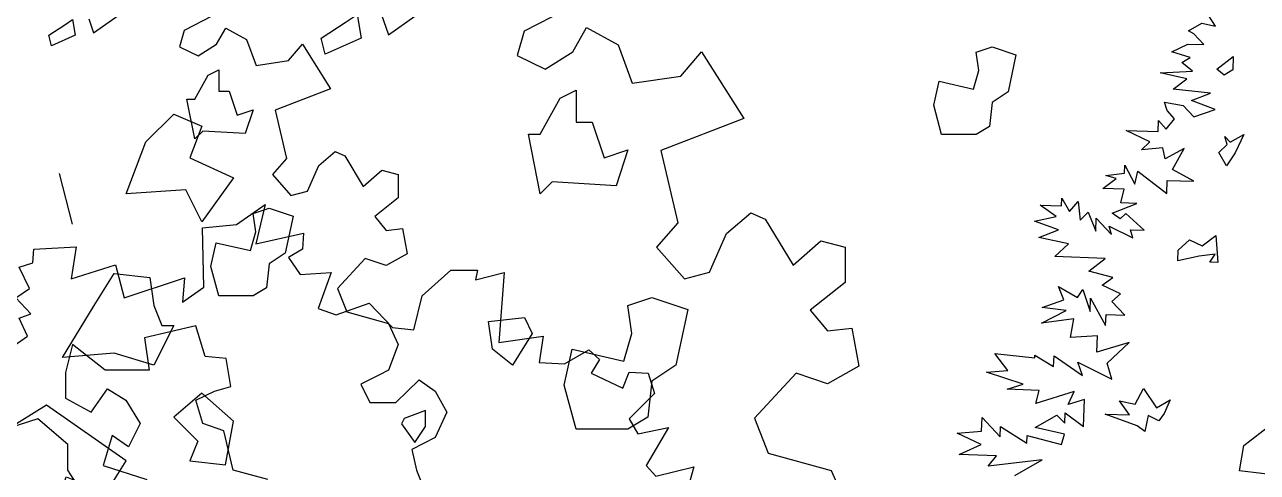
# Model space of a CAD drawing. Header units: inches. Extents: x 11.9 to 85.3, y 21.1 to 37.4.
# Drawn here: x 14.785 to 15.335, y 23.12 to 23.32 of the extents above; entities that cross this region are included whole.
import ezdxf

# ---------------------------------------------------------------- set-up
doc = ezdxf.new("R2010")
doc.units = ezdxf.units.IN
doc.header["$MEASUREMENT"] = 0
doc.layers.add('CAY', color=94, linetype='Continuous')
doc.layers.add('CAY-3', color=61, linetype='Continuous')

# ---------------------------------------------------------------- blocks, each defined once
blk = doc.blocks.new('A$C76451831')
at = {"layer": 'CAY'}
for points in [[(5033.4, 1623.7), (5057.6, 1640.6), (5049.2, 1658.5), (5060.8, 1662.7), (5046, 1678.5), (5059.7, 1688), (5049.2, 1709.1), (5062.9, 1713.3), (5063.9, 1727), (5106.1, 1729.1), (5100.9, 1697.5), (5145.2, 1711.2), (5153.6, 1678.5), (5213.7, 1698.6), (5211.6, 1674.3), (5232.7, 1689.1), (5231.6, 1748.1), (5265.4, 1751.3), (5293.9, 1771.3), (5284.4, 1732.3), (5331.8, 1742.9), (5330.8, 1727), (5317.1, 1718.6), (5328.7, 1701.7), (5359.3, 1703.8), (5346.6, 1668), (5364.5, 1661.6), (5397.2, 1673.2), (5420.4, 1649), (5441.5, 1646.9), (5450, 1680.6), (5478.4, 1705.9), (5504.8, 1705.9), (5502.7, 1696.5), (5531.2, 1703.8), (5525.9, 1634.2), (5570.2, 1640.6), (5566, 1614.2), (5591.3, 1613.1), (5615.5, 1626.8), (5626.1, 1617.3), (5617.7, 1603.6), (5649.3, 1588.9), (5655.6, 1604.7), (5674.6, 1603.6), (5680.9, 1583.6), (5655.6, 1558.3), (5664.1, 1543.5), (5694.7, 1549.8), (5672.5, 1511.9), (5682, 1501.3), (5720, 1510.8), (5711.5, 1481.3)], [(484.6, 1036.1), (440.3, 1041.4), (444.5, 1066.7), (472, 1087.8)], [(3942.8, 649.4), (3970.1, 664.8), (3916.4, 658.5), (3924.9, 668.7), (3887.8, 670), (3909.5, 680.1), (3885.8, 691.3), (3909.9, 693.2), (3910.4, 706.8), (3928.3, 687.6), (3928.7, 698), (3954.8, 681.2), (3955.1, 688.9), (3989.2, 680), (3992.3, 690.3), (3963.1, 696.8), (3984.8, 709.2), (3992.7, 701.2), (3993, 711.6), (4011.1, 697.8), (4012.1, 724.6), (3996, 719.7), (4001.9, 732.6), (3963.9, 720.8), (3967.1, 733.8), (3935.4, 734.9), (3951.4, 739.8), (3914.7, 752), (3936, 753.5), (3923, 770.3), (3962.8, 766.2), (3962.9, 768.9), (3981.5, 757.4), (3981.9, 768.2), (4010.2, 748.6), (4005.7, 761.9), (4039.5, 744.9), (4034.6, 760.9), (4056.7, 781.5), (4024.6, 771.7), (4025.2, 788), (3998.4, 786.2), (4001.7, 804.7), (3969.4, 800.4), (3993.9, 813.1), (3970, 816.2), (3991.5, 823.6), (3986.5, 837), (4005.2, 825.9), (4010.4, 833.9), (4017.9, 812.3), (4018.3, 825.4), (4033.2, 798.2), (4033.6, 809), (4052.2, 808.4), (4039.5, 822), (4047.9, 829.8), (4029.6, 838.2), (4040.3, 846), (4016.5, 852.2), (4032.8, 864.8), (3982.6, 866.6), (3996.2, 879.2), (3966.9, 885.7), (3986.2, 893.2), (3962.5, 901.7), (3984, 906.4), (3968.1, 917.8), (3989.3, 917.1), (3989.6, 924.8), (3997.3, 911.4), (4005.8, 921.5), (4007.9, 902.9), (4015.9, 910.7), (4023.4, 891.9), (4023.8, 905), (4039.1, 888.6), (4036.7, 896.9), (4060.3, 885.2), (4057.8, 893.4), (4071.4, 892.9), (4053.4, 909.4), (4047.8, 904.2), (4039.8, 909.9), (4064.2, 919.5), (4048.4, 920), (4051.5, 933.5), (4030.3, 934.3), (4043.8, 944.2), (4033.4, 947.3), (4052.1, 949.4), (4052.4, 957.5), (4062.1, 938.6), (4065.3, 951.6), (4094, 929.3), (4094.4, 942.4), (4120.7, 941.5), (4099.8, 953.1), (4111.4, 974), (4092.5, 963.8), (4090.1, 974.8), (4068.8, 972.8), (4077.2, 980.7), (4053.6, 991.9), (4085.3, 990.8), (4085.6, 1001.7), (4093.5, 993.3), (4101.6, 1003.4), (4094.2, 1011.8), (4091.7, 1020.1), (4110.2, 1016.7), (4120.7, 1005.5), (4142.2, 1012.9), (4118.5, 1021.8), (4137.3, 1028.9), (4100.3, 1032.9), (4113.8, 1043.3), (4087.3, 1049.2), (4119.5, 1050.8), (4109, 1059.4), (4117.3, 1064.5), (4098.9, 1070.1), (4115, 1077.7), (4130.9, 1077.2), (4120.8, 1088), (4115.5, 1090.9), (4128.9, 1098.6), (4142.4, 1095.4), (4132.1, 1111.6)]]:
    blk.add_lwpolyline(points, dxfattribs=at)
for points in [[(5431.9, 1558.7), (5429.3, 1553.4), (5442.5, 1535), (5453, 1550.8), (5453, 1566.7)], [(3862.3, 1017), (3867.6, 1040.8), (3901.9, 1032.9), (3907.2, 1051.4), (3904.5, 1069.8), (3920.4, 1075.1), (3944.1, 1067.2), (3936.2, 1030.2), (3920.4, 1019.7), (3917.7, 995.9), (3904.5, 988), (3870.2, 988)], [(4143.6, 1052.7), (4159.9, 1065.3), (4159.5, 1052.2), (4151.1, 1047)], [(4145.7, 970.1), (4154.1, 978), (4151.7, 985.8), (4156.9, 980.2), (4170.4, 987.9), (4162, 969.6), (4153.4, 956.7)], [(4144.6, 860.9), (4136.9, 861.2), (4142.2, 869.2), (4126.3, 867), (4104.8, 862.3), (4105.2, 873.2), (4116.4, 883.2), (4129.3, 877.3), (4142.8, 887.7)], [(4064.6, 698.7), (4032.9, 710.2), (4056.9, 709.4), (4046.9, 723.3), (4062.7, 720.1), (4070.9, 735.6), (4083.8, 716.6), (4097.3, 724.3), (4091.3, 710.9), (4086.1, 703.4), (4075.4, 708.7), (4072.1, 693)]]:
    blk.add_lwpolyline(points, close=True, dxfattribs=at)
at = {"layer": 'CAY-3'}
for p, q in [((3320.4, 1087.1), (3413.6, 1153.2)), ((3313.3, 1107.8), (3320.4, 1087.1)), ((3496.7, 1111.9), (3455.4, 1090.7)), ((3455.4, 1090.7), (3448.4, 1066.5)), ((3503.8, 1070), (3517.3, 1094.2)), ((3517.3, 1094.2), (3548.6, 1077.1)), ((3448.4, 1066.5), (3476.1, 1052.9)), ((3476.1, 1052.9), (3503.8, 1070)), ((3548.6, 1077.1), (3562.7, 1038.8)), ((3611.1, 1045.8), (3631.7, 1070)), ((3631.7, 1070), (3673.6, 1003.9)), ((3562.7, 1038.8), (3611.1, 1045.8)), ((3673.6, 1003.9), (3591, 972.1)), ((3591, 972.1), (3608.1, 900.1)), ((6577.4, 899), (6564.2, 949.2)), ((3656.5, 889.5), (3680.7, 910.2)), ((3680.7, 910.2), (3694.8, 903.7)), ((3608.1, 900.1), (3586.9, 875.9)), ((3694.8, 903.7), (3722.5, 858.3)), ((3639.4, 851.2), (3656.5, 889.5)), ((3722.5, 858.3), (3750.2, 882.4)), ((3750.2, 882.4), (3774.4, 875.9)), ((3586.9, 875.9), (3614.6, 844.7)), ((3774.4, 875.9), (3774.4, 841.1)), ((3614.6, 844.7), (3639.4, 851.2)), ((3774.4, 841.1), (3739.6, 813.4)), ((3739.6, 813.4), (3756.7, 792.8)), ((3756.7, 792.8), (3780.9, 795.7)), ((3780.9, 795.7), (3788, 758)), ((3725.5, 750.9), (3684.2, 706.1)), ((3756.7, 740.3), (3725.5, 750.9)), ((3788, 758), (3756.7, 740.3)), ((3684.2, 706.1), (3697.8, 671.3)), ((3697.8, 671.3), (3760.3, 654.2)), ((3760.3, 654.2), (3774.4, 622.9))]:
    blk.add_line(p, q, dxfattribs=at)
for points in [[(6593.5, 1102.7), (6598.2, 1088.9), (6660.3, 1132.9)], [(6715.7, 1105.4), (6688.2, 1091.2), (6683.5, 1075.1), (6702, 1066.1), (6720.4, 1077.5), (6729.5, 1093.6), (6750.3, 1082.2), (6759.7, 1056.6), (6792, 1061.4), (6805.7, 1077.5), (6833.6, 1033.4), (6778.6, 1012.2), (6790, 964.2), (6775.9, 948.1), (6794.3, 927.3), (6810.8, 931.6), (6822.2, 957.2), (6838.4, 970.9), (6847.8, 966.6), (6866.3, 936.3), (6884.7, 952.4), (6900.9, 948.1), (6900.9, 924.9), (6877.7, 906.4), (6889.1, 892.7), (6905.2, 894.6), (6909.9, 869.5), (6889.1, 857.7), (6868.2, 864.7), (6840.7, 834.9), (6849.8, 811.7), (6891.4, 800.2), (6900.9, 779.4), (6891.4, 753.8), (6882.4, 749.1), (6863.9, 740.1), (6872.9, 721.6), (6898.5, 721.6), (6921.7, 744.4), (6937.8, 733), (6949.2, 712.2), (6937.8, 687), (6914.6, 675.2), (6919.3, 654.4), (6928.4, 631.5)], [(6771.5, 645.3), (6736.9, 654.4), (6727.5, 693.7), (6706.7, 700.8), (6700, 724), (6718.5, 733), (6734.6, 737.7), (6729.9, 765.3), (6709, 767.6), (6700, 797.9), (6648.9, 786.1), (6653.6, 753.8), (6609.6, 753.8), (6577.4, 779.4), (6570.3, 751.5), (6570.3, 725.9), (6595.8, 712.2), (6611.9, 735.4), (6630.4, 724), (6644.6, 700.8), (6632.8, 677.6), (6616.7, 689), (6607.6, 659.1), (6651.2, 645.3)], [(6584.4, 635.9), (6572.6, 654.4), (6572.6, 679.9), (6542.8, 705.5), (6512.9, 696)]]:
    blk.add_lwpolyline(points, dxfattribs=at)
for points in [[(3277.4, 1099.3), (3289.2, 1107.2), (3293.2, 1083.5), (3257.6, 1067.6), (3253.6, 1083.5)], [(6569.5, 1097), (6577.4, 1102.3), (6580, 1086.5), (6556.3, 1075.9), (6553.6, 1086.5)], [(6712, 1046.9), (6722.6, 1052.1), (6722.6, 1031), (6733.1, 1031), (6741, 1007.2), (6756.9, 1012.5), (6748.9, 988.8), (6706.7, 991.4), (6698.8, 983.5), (6690.9, 1023.1), (6698.8, 1023.1)], [(3491.1, 1024.1), (3507, 1032), (3507, 1000.3), (3522.8, 1000.3), (3534.7, 964.7), (3558.4, 972.6), (3546.6, 936.9), (3483.2, 940.9), (3471.3, 929), (3459.5, 988.4), (3471.3, 988.4)], [(3079.4, 980.5), (3107.1, 1008.2), (3134.8, 996.3), (3123, 964.7), (3166.5, 944.9), (3134.8, 901.3), (3119, 933), (3059.6, 929)], [(6714.6, 856.8), (6719.9, 880.5), (6754.2, 872.6), (6759.5, 891.1), (6756.9, 909.6), (6772.7, 914.8), (6796.5, 906.9), (6788.5, 870), (6772.7, 859.4), (6770.1, 835.6), (6756.9, 827.7), (6722.6, 827.7)], [(3027.9, 818.1), (3047.7, 849.8), (3083.4, 845.8), (3087.3, 818.1), (3095.2, 798.3), (3107.1, 798.3), (3087.3, 758.7), (3047.7, 770.6), (2996.3, 766.6)], [(3495.1, 738.9), (3503, 774.6), (3554.5, 762.7), (3562.4, 790.4), (3558.4, 818.1), (3582.2, 826), (3617.8, 814.2), (3605.9, 758.7), (3582.2, 742.9), (3578.2, 707.2), (3558.4, 695.3), (3507, 695.3)], [(3423.8, 774.6), (3419.9, 802.3), (3455.5, 806.2), (3463.4, 790.4), (3443.6, 758.7)], [(3158.6, 659.7), (3166.5, 703.3), (3134.8, 731), (3107.1, 707.2), (3130.9, 683.5), (3123, 663.7)], [(3039.8, 632), (3059.6, 663.7), (2980.4, 719.1), (2862.1, 645.5), (2870, 633.6), (2858.2, 590.1), (2984.4, 596.3), (3000.2, 647.8)]]:
    blk.add_lwpolyline(points, close=True, dxfattribs=at)

msp = doc.modelspace()

# ---------------------------------------------------------------- block references
at = {"layer": 'CAY', "xscale": 0.0004489089019145984, "yscale": 0.0004489089019145984, "zscale": 0.0004489089019145984}
for p in [(11.85412, 22.82744), (13.45711, 22.82744), (15.12979, 22.65341), (12.51623, 22.44458)]:
    msp.add_blockref('A$C76451831', p, dxfattribs=at)

doc.saveas('drawing.dxf')
